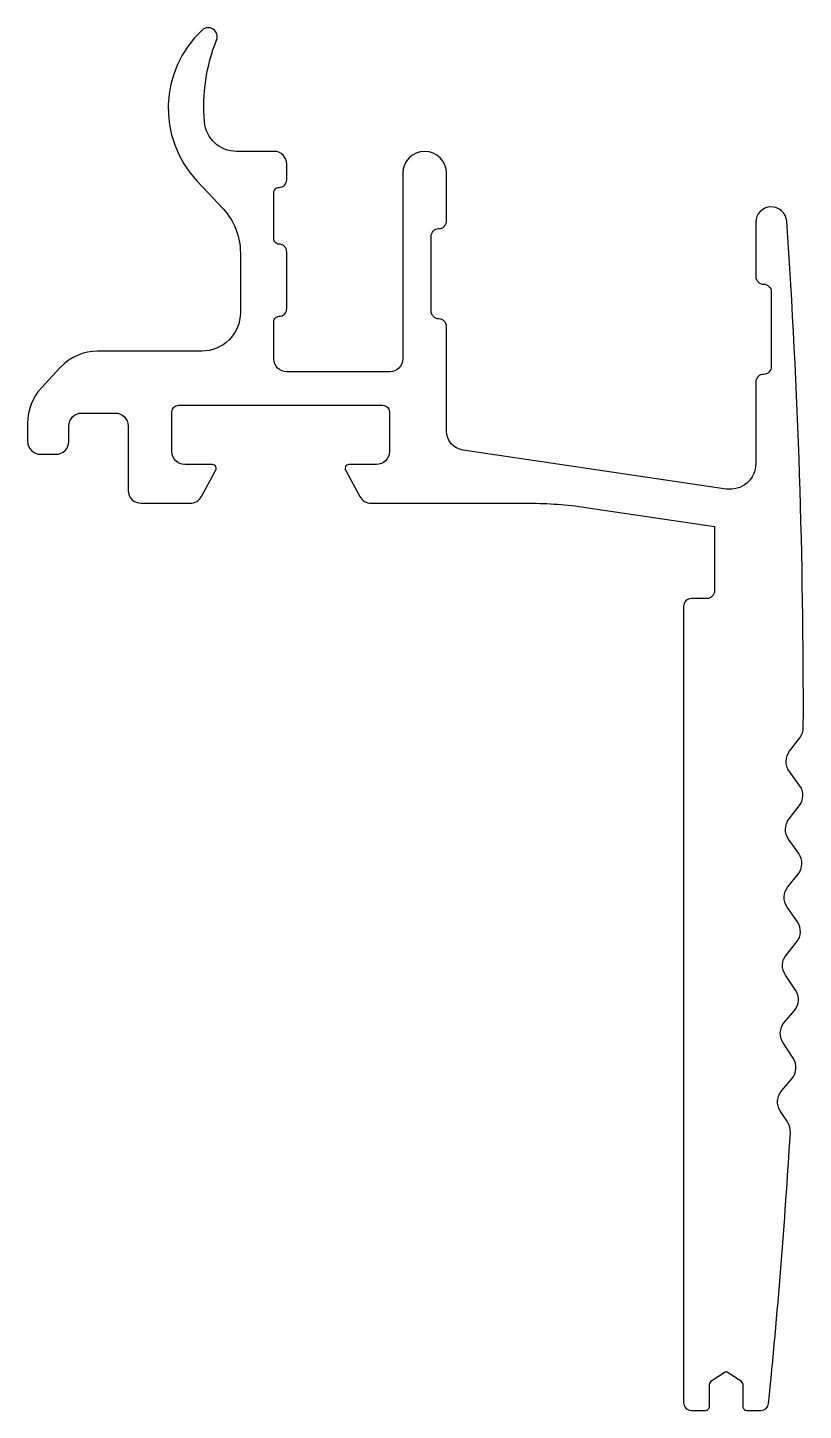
# Model space of a CAD drawing. Extents: x 160.6 to 190.7, y 193 to 246.6.
import ezdxf

# ---------------------------------------------------------------- set-up
doc = ezdxf.new("R2010")
doc.units = 0
doc.layers.get('0').update_dxf_attribs({"linetype": 'CONTINUOUS'})

msp = doc.modelspace()

# ---------------------------------------------------------------- linework, layer by layer
msp.add_lwpolyline([(189.371, 193.247, 0.009637), (190.213, 203.745, 0.159805), (190.102, 204.168), (189.822, 204.601, -0.332794), (189.877, 205.39), (190.272, 205.848, 0.335886), (190.323, 206.643), (189.932, 207.235, -0.332459), (189.977, 208.024), (190.373, 208.494, 0.335578), (190.414, 209.289), (190.021, 209.869, -0.332185), (190.058, 210.658), (190.454, 211.14, 0.335332), (190.486, 211.935), (190.092, 212.503, -0.331974), (190.119, 213.292), (190.515, 213.786, 0.335149), (190.538, 214.582), (190.143, 215.137, -0.331824), (190.161, 215.925), (190.558, 216.433, 0.335029), (190.571, 217.228), (190.176, 217.77, -0.331736), (190.184, 218.559), (190.58, 219.079, 0.162711), (190.716, 219.475, 0.017989), (190.071, 239.121, 0.964672), (188.872, 239.078), (188.872, 236.978, 0.414214), (189.172, 236.678, -0.414214), (189.472, 236.378), (189.472, 233.478, -0.414214), (189.172, 233.178, 0.414214), (188.872, 232.878), (188.872, 229.717, -0.457883), (187.726, 228.727), (177.513, 230.237, -0.371852), (176.872, 230.979), (176.872, 235.032, 0.414214), (176.572, 235.332, -0.414214), (176.272, 235.632), (176.272, 238.532, -0.414214), (176.572, 238.832, 0.414214), (176.872, 239.132), (176.872, 240.982, 1), (175.172, 240.982), (175.172, 233.778, -0.414214), (174.672, 233.278), (170.672, 233.278, -0.414214), (170.172, 233.778), (170.172, 235.232, -0.414214), (170.372, 235.432, 0.414214), (170.672, 235.732), (170.672, 237.932, 0.414214), (170.372, 238.232, -0.414214), (170.172, 238.432), (170.172, 240.232, -0.414214), (170.372, 240.432, 0.414214), (170.672, 240.732), (170.672, 241.332, 0.414214), (170.172, 241.832), (168.722, 241.832, -0.389759), (167.477, 242.977, -0.116209), (167.947, 246.152, 0.801412), (167.383, 246.537, 0.413591), (167.187, 240.683), (168.2, 239.598, -0.189969), (168.872, 237.893), (168.872, 235.578, -0.414214), (167.372, 234.078), (163.345, 234.078, 0.20868), (161.879, 233.438), (161.151, 232.653, 0.189181), (160.617, 231.293), (160.617, 230.578, 0.414214), (161.117, 230.078), (161.717, 230.078, 0.414214), (162.217, 230.578), (162.217, 231.178, -0.414214), (162.717, 231.678), (164.017, 231.678, -0.414214), (164.517, 231.178), (164.517, 228.678, 0.414214), (165.017, 228.178), (166.923, 228.178, 0.276112), (167.363, 228.441), (167.89, 229.421, 0.669935), (167.784, 229.678), (166.717, 229.678, -0.414214), (166.217, 230.178), (166.217, 231.728, -0.414214), (166.467, 231.978), (174.402, 231.978, -0.414214), (174.652, 231.728), (174.652, 230.178, -0.414214), (174.152, 229.678), (173.084, 229.678, 0.669935), (172.979, 229.421), (173.506, 228.441, 0.276112), (173.946, 228.178), (180.081, 228.178, -0.036707), (182.275, 228.017), (187.272, 227.278), (187.272, 224.778, -0.414214), (186.972, 224.478), (186.372, 224.478, 0.414214), (186.072, 224.178), (186.072, 193.278, 0.414214), (186.372, 192.978), (186.922, 192.978, 0.414214), (187.072, 193.128), (187.072, 193.917, -0.251759), (187.207, 194.167), (187.64, 194.453, -0.300735), (187.805, 194.453), (188.238, 194.167, -0.251759), (188.372, 193.917), (188.372, 193.128, 0.414214), (188.522, 192.978), (189.072, 192.978, 0.38412), (189.371, 193.247)], format="xyb")

doc.saveas('drawing.dxf')
